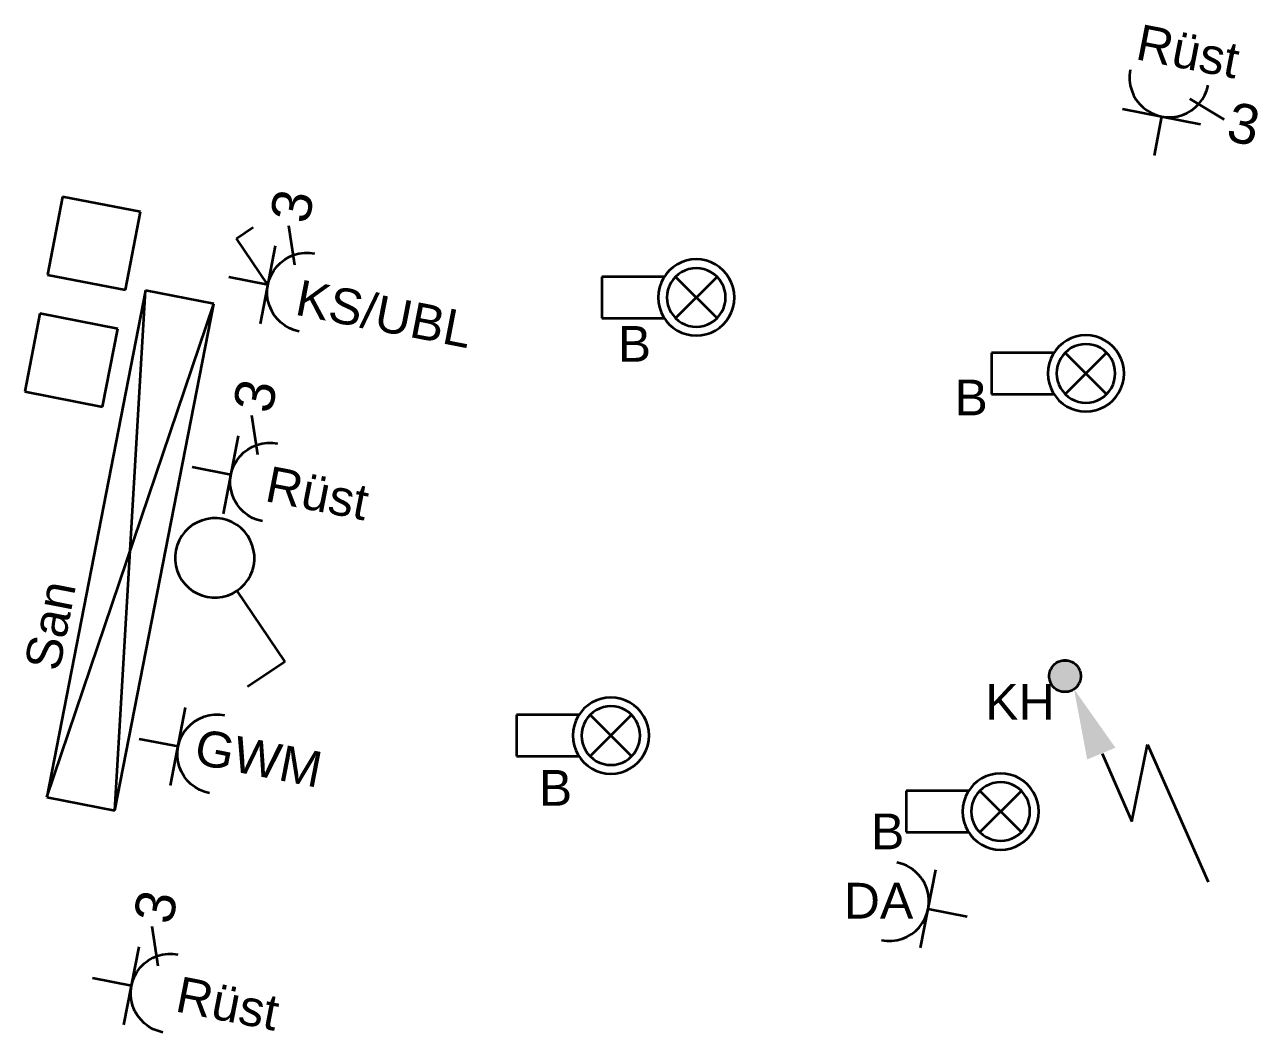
# Model space of a CAD drawing. Extents: x 800 to 1481, y 55 to 490.
# Drawn here: x 1351.19 to 1382.26, y 256.43 to 281.8 of the extents above; entities that cross this region are included whole.
import ezdxf

# ---------------------------------------------------------------- set-up
doc = ezdxf.new("R2010")
doc.units = 0
doc.layers.get('0').update_dxf_attribs({"lineweight": 18})
for name, color, linetype, lineweight, true_color in [('E_Kraft', 1, 'Continuous', 35, 0xff0000), ('E_Licht', 7, 'Continuous', 35, 0x0080ff), ('E_Starkstrom', 1, 'Continuous', 35, 0xff0000), ('E_Verteilung_HLKS', 5, 'Continuous', 35, 0x0000ff)]:
    doc.layers.add(name, color=color, linetype=linetype, lineweight=lineweight, true_color=true_color)
doc.styles.get("Standard").update_dxf_attribs({"font": 'arial.ttf'})

# ---------------------------------------------------------------- blocks, each defined once
blk = doc.blocks.new('Abzweigdose quadratisch (multi) UP-A0Q9B2UJAY', base_point=(1351.189, 272.177))
at = {"color": 0, "lineweight": -2}
for p, q in [((1351.572, 274.523), (1351.189, 272.56)), ((1353.535, 274.14), (1351.572, 274.523)), ((1353.152, 272.177), (1353.535, 274.14)), ((1351.189, 272.56), (1353.152, 272.177))]:
    blk.add_line(p, q, dxfattribs=at)
blk = doc.blocks.new('Abzweigdose quadratisch (multi) UP-A0Q9B2ULAY', base_point=(1351.763, 275.122))
at = {"color": 0, "lineweight": -2}
for p, q in [((1352.145, 277.468), (1351.763, 275.504)), ((1354.108, 277.085), (1352.145, 277.468)), ((1353.726, 275.122), (1354.108, 277.085)), ((1351.763, 275.504), (1353.726, 275.122))]:
    blk.add_line(p, q, dxfattribs=at)
blk = doc.blocks.new('Elektroanschluss-A0Q9B2UNAY', base_point=(1376.995, 260.218))
at = {"color": 0, "linetype": 'ByBlock', "lineweight": -2, "ltscale": 0.35}
for p, q in [((1377.092, 265.657), (1377.129, 265.695)), ((1377.129, 265.695), (1377.17, 265.727)), ((1377.17, 265.727), (1377.216, 265.753)), ((1377.216, 265.753), (1377.264, 265.773)), ((1377.264, 265.773), (1377.314, 265.787)), ((1377.314, 265.787), (1377.366, 265.794)), ((1377.366, 265.794), (1377.419, 265.794)), ((1377.419, 265.794), (1377.47, 265.787)), ((1377.47, 265.787), (1377.521, 265.774)), ((1377.521, 265.774), (1377.569, 265.754)), ((1377.569, 265.754), (1377.615, 265.728)), ((1377.615, 265.728), (1377.656, 265.697)), ((1377.656, 265.697), (1377.694, 265.66)), ((1376.995, 265.419), (1377.001, 265.471)), ((1376.995, 265.367), (1376.995, 265.419)), ((1377.001, 265.471), (1377.015, 265.522)), ((1377.015, 265.522), (1377.034, 265.57)), ((1377.034, 265.57), (1377.06, 265.616)), ((1377.06, 265.616), (1377.092, 265.657)), ((1377.694, 265.66), (1377.726, 265.618)), ((1377.726, 265.618), (1377.752, 265.573)), ((1377.752, 265.573), (1377.772, 265.525)), ((1377.772, 265.525), (1377.786, 265.474)), ((1377.786, 265.474), (1377.793, 265.423)), ((1377.793, 265.423), (1377.793, 265.37)), ((1377.002, 265.315), (1376.995, 265.367)), ((1377.016, 265.265), (1377.002, 265.315)), ((1377.036, 265.217), (1377.016, 265.265)), ((1377.062, 265.171), (1377.036, 265.217)), ((1377.094, 265.13), (1377.062, 265.171)), ((1377.131, 265.093), (1377.094, 265.13)), ((1377.173, 265.061), (1377.131, 265.093)), ((1377.617, 265.063), (1377.572, 265.037)), ((1377.659, 265.095), (1377.617, 265.063)), ((1377.696, 265.132), (1377.659, 265.095)), ((1377.727, 265.174), (1377.696, 265.132)), ((1377.753, 265.219), (1377.727, 265.174)), ((1377.773, 265.268), (1377.753, 265.219)), ((1377.787, 265.318), (1377.773, 265.268)), ((1377.793, 265.37), (1377.787, 265.318)), ((1377.218, 265.035), (1377.173, 265.061)), ((1377.267, 265.016), (1377.218, 265.035)), ((1377.317, 265.002), (1377.267, 265.016)), ((1377.369, 264.996), (1377.317, 265.002)), ((1377.422, 264.996), (1377.369, 264.996)), ((1377.474, 265.003), (1377.422, 264.996)), ((1377.524, 265.017), (1377.474, 265.003)), ((1377.572, 265.037), (1377.524, 265.017)), ((1379.081, 261.738), (1379.472, 263.675)), ((1379.472, 263.675), (1380.999, 260.218)), ((1378.327, 263.444), (1379.081, 261.738))]:
    blk.add_line(p, q, dxfattribs=at)
for points in [[(1377.691, 265.657), (1377.092, 265.657), (1377.656, 265.697)], [(1377.092, 265.657), (1377.656, 265.697), (1377.137, 265.697)], [(1377.656, 265.697), (1377.137, 265.697), (1377.611, 265.727)], [(1377.137, 265.697), (1377.611, 265.727), (1377.17, 265.727)], [(1377.611, 265.727), (1377.17, 265.727), (1377.569, 265.754)], [(1377.17, 265.727), (1377.569, 265.754), (1377.226, 265.754)], [(1377.569, 265.754), (1377.226, 265.754), (1377.513, 265.773)], [(1377.226, 265.754), (1377.513, 265.773), (1377.264, 265.773)], [(1377.513, 265.773), (1377.264, 265.773), (1377.47, 265.787)], [(1377.264, 265.773), (1377.47, 265.787), (1377.335, 265.787)], [(1377.47, 265.787), (1377.335, 265.787), (1377.366, 265.794)], [(1377.79, 265.367), (1376.995, 265.367), (1377.793, 265.423)], [(1376.995, 265.367), (1377.793, 265.423), (1376.998, 265.423)], [(1377.793, 265.423), (1376.998, 265.423), (1377.783, 265.471)], [(1376.998, 265.423), (1377.783, 265.471), (1377.001, 265.471)], [(1377.783, 265.471), (1377.001, 265.471), (1377.772, 265.525)], [(1377.001, 265.471), (1377.772, 265.525), (1377.019, 265.525)], [(1377.772, 265.525), (1377.019, 265.525), (1377.75, 265.57)], [(1377.019, 265.525), (1377.75, 265.57), (1377.034, 265.57)], [(1377.75, 265.57), (1377.034, 265.57), (1377.726, 265.618)], [(1377.034, 265.57), (1377.726, 265.618), (1377.066, 265.618)], [(1377.726, 265.618), (1377.066, 265.618), (1377.691, 265.657)], [(1377.066, 265.618), (1377.691, 265.657), (1377.092, 265.657)], [(1377.005, 265.318), (1377.79, 265.367), (1376.995, 265.367)], [(1377.787, 265.318), (1377.005, 265.318), (1377.79, 265.367)], [(1377.016, 265.265), (1377.787, 265.318), (1377.005, 265.318)], [(1377.769, 265.265), (1377.016, 265.265), (1377.787, 265.318)], [(1377.038, 265.219), (1377.769, 265.265), (1377.016, 265.265)], [(1377.753, 265.219), (1377.038, 265.219), (1377.769, 265.265)], [(1377.062, 265.171), (1377.753, 265.219), (1377.038, 265.219)], [(1377.722, 265.171), (1377.062, 265.171), (1377.753, 265.219)], [(1377.097, 265.132), (1377.722, 265.171), (1377.062, 265.171)], [(1377.696, 265.132), (1377.097, 265.132), (1377.722, 265.171)], [(1377.131, 265.093), (1377.696, 265.132), (1377.097, 265.132)], [(1377.651, 265.093), (1377.131, 265.093), (1377.696, 265.132)], [(1377.177, 265.063), (1377.651, 265.093), (1377.131, 265.093)], [(1377.617, 265.063), (1377.177, 265.063), (1377.651, 265.093)], [(1377.218, 265.035), (1377.617, 265.063), (1377.177, 265.063)], [(1377.562, 265.035), (1377.218, 265.035), (1377.617, 265.063)], [(1378.664, 263.592), (1377.898, 263.592), (1377.62, 265.07)], [(1377.275, 265.017), (1377.562, 265.035), (1377.218, 265.035)], [(1377.524, 265.017), (1377.275, 265.017), (1377.562, 265.035)], [(1377.317, 265.002), (1377.524, 265.017), (1377.275, 265.017)], [(1377.453, 265.002), (1377.317, 265.002), (1377.524, 265.017)], [(1377.422, 264.996), (1377.453, 265.002), (1377.317, 265.002)], [(1377.953, 263.299), (1378.664, 263.592), (1377.898, 263.592)]]:
    blk.add_solid(points, dxfattribs=at)
blk = doc.blocks.new('Bauteilbeschriftung-A0Q9B2UPAY', base_point=(1375.385, 264.295))
at = {"color": 0, "linetype": 'ByBlock', "lineweight": -2, "ltscale": 0.35, "insert": (1375.385, 265.195), "char_height": 0.9, "attachment_point": 1}
blk.add_mtext('{\\fArial;KH}', dxfattribs=at)
blk = doc.blocks.new('UV-A0Q9B445AY', base_point=(1351.746, 262.009))
at = {"color": 0, "lineweight": -2}
for p, q in [((1354.233, 275.104), (1351.746, 262.344)), ((1353.464, 262.009), (1354.233, 275.104)), ((1355.95, 274.769), (1354.233, 275.104)), ((1351.746, 262.344), (1355.95, 274.769)), ((1353.464, 262.009), (1355.95, 274.769)), ((1351.746, 262.344), (1353.464, 262.009))]:
    blk.add_line(p, q, dxfattribs=at)
blk = doc.blocks.new('Bauteilbeschriftung-A0Q9B447AY', base_point=(1351.175, 265.487))
at = {"color": 0, "linetype": 'ByBlock', "lineweight": -2, "ltscale": 0.35, "insert": (1351.175, 265.659), "char_height": 0.9, "attachment_point": 1, "rotation": 78.9744}
blk.add_mtext('{\\fArial;San}', dxfattribs=at)
blk = doc.blocks.new('Steckdose T13_ UP_ 3-fach_ geschaltet-A0Q9B449AY', base_point=(1356.335, 274.074))
at = {"color": 0, "linetype": 'ByBlock', "lineweight": -2, "ltscale": 0.35}
for p, q in [((1356.526, 276.419), (1356.943, 276.699)), ((1357.993, 275.744), (1357.842, 276.735)), ((1357.317, 275.246), (1356.526, 276.419)), ((1357.126, 274.265), (1357.508, 276.228)), ((1357.74, 275.884), (1357.853, 275.95)), ((1357.853, 275.95), (1357.973, 276.001)), ((1357.973, 276.001), (1358.099, 276.035)), ((1358.099, 276.035), (1358.229, 276.053)), ((1358.229, 276.053), (1358.36, 276.053)), ((1358.36, 276.053), (1358.49, 276.037)), ((1357.465, 275.607), (1357.544, 275.711)), ((1357.544, 275.711), (1357.636, 275.804)), ((1357.636, 275.804), (1357.74, 275.884)), ((1357.317, 275.246), (1356.335, 275.438)), ((1357.317, 275.246), (1357.35, 275.373)), ((1357.35, 275.373), (1357.4, 275.494)), ((1357.4, 275.494), (1357.465, 275.607)), ((1357.3, 275.117), (1357.317, 275.246)), ((1357.301, 274.986), (1357.3, 275.117)), ((1357.318, 274.856), (1357.301, 274.986)), ((1357.353, 274.73), (1357.318, 274.856)), ((1357.403, 274.609), (1357.353, 274.73)), ((1357.469, 274.496), (1357.403, 274.609)), ((1357.549, 274.393), (1357.469, 274.496)), ((1357.642, 274.301), (1357.549, 274.393)), ((1357.746, 274.221), (1357.642, 274.301)), ((1357.86, 274.156), (1357.746, 274.221)), ((1357.981, 274.107), (1357.86, 274.156)), ((1358.107, 274.074), (1357.981, 274.107))]:
    blk.add_line(p, q, dxfattribs=at)
at = {"color": 0, "linetype": 'ByBlock', "lineweight": -2, "ltscale": 0.35, "insert": (1357.356, 276.949), "char_height": 1, "attachment_point": 1, "rotation": 78.9744}
blk.add_mtext('{\\fArial;3}', dxfattribs=at)
blk = doc.blocks.new('Bauteilbeschriftung-A0Q9B44BAY', base_point=(1357.966, 273.674))
at = {"color": 0, "linetype": 'ByBlock', "lineweight": -2, "ltscale": 0.35, "insert": (1358.138, 275.387), "char_height": 0.9, "attachment_point": 1, "rotation": 348.9744}
blk.add_mtext('{\\fArial;KS/UBL}', dxfattribs=at)
blk = doc.blocks.new('Steckdose T13_ UP-A0Q9B44DAY', base_point=(1354.07, 262.448))
at = {"color": 0, "linetype": 'ByBlock', "lineweight": -2, "ltscale": 0.35}
for p, q in [((1354.86, 262.639), (1355.243, 264.602)), ((1355.279, 264.086), (1355.371, 264.179)), ((1355.371, 264.179), (1355.474, 264.259)), ((1355.474, 264.259), (1355.587, 264.324)), ((1355.587, 264.324), (1355.708, 264.375)), ((1355.708, 264.375), (1355.834, 264.409)), ((1355.834, 264.409), (1355.964, 264.427)), ((1355.964, 264.427), (1356.095, 264.427)), ((1356.095, 264.427), (1356.224, 264.411)), ((1355.085, 263.747), (1355.135, 263.868)), ((1355.135, 263.868), (1355.199, 263.982)), ((1355.199, 263.982), (1355.279, 264.086)), ((1355.052, 263.621), (1354.07, 263.812)), ((1355.035, 263.491), (1355.052, 263.621)), ((1355.052, 263.621), (1355.085, 263.747)), ((1355.036, 263.36), (1355.035, 263.491)), ((1355.053, 263.23), (1355.036, 263.36)), ((1355.087, 263.104), (1355.053, 263.23)), ((1355.138, 262.983), (1355.087, 263.104)), ((1355.204, 262.87), (1355.138, 262.983)), ((1355.284, 262.767), (1355.204, 262.87)), ((1355.377, 262.675), (1355.284, 262.767)), ((1355.481, 262.596), (1355.377, 262.675)), ((1355.594, 262.531), (1355.481, 262.596)), ((1355.715, 262.481), (1355.594, 262.531)), ((1355.842, 262.448), (1355.715, 262.481))]:
    blk.add_line(p, q, dxfattribs=at)
blk = doc.blocks.new('Bauteilbeschriftung-A0Q9B44FAY', base_point=(1355.42, 262.614))
at = {"color": 0, "linetype": 'ByBlock', "lineweight": -2, "ltscale": 0.35, "insert": (1355.592, 264.081), "char_height": 0.9, "attachment_point": 1, "rotation": 348.9744}
blk.add_mtext('{\\fArial;GWM}', dxfattribs=at)
blk = doc.blocks.new('Steckdose T13_ UP_ 3-fach-A0Q9B44HAY', base_point=(1352.897, 256.426))
at = {"color": 0, "linetype": 'ByBlock', "lineweight": -2, "ltscale": 0.35}
for p, q in [((1354.555, 258.096), (1354.403, 259.088)), ((1353.687, 256.618), (1354.07, 258.581)), ((1354.198, 258.157), (1354.301, 258.237)), ((1354.301, 258.237), (1354.414, 258.303)), ((1354.414, 258.303), (1354.535, 258.354)), ((1354.535, 258.354), (1354.661, 258.388)), ((1354.661, 258.388), (1354.791, 258.406)), ((1354.791, 258.406), (1354.921, 258.406)), ((1354.921, 258.406), (1355.051, 258.39)), ((1353.961, 257.847), (1354.026, 257.96)), ((1354.026, 257.96), (1354.105, 258.064)), ((1354.105, 258.064), (1354.198, 258.157)), ((1353.878, 257.599), (1352.897, 257.791)), ((1353.878, 257.599), (1353.912, 257.726)), ((1353.912, 257.726), (1353.961, 257.847)), ((1353.862, 257.47), (1353.878, 257.599)), ((1353.862, 257.339), (1353.862, 257.47)), ((1353.88, 257.209), (1353.862, 257.339)), ((1353.914, 257.083), (1353.88, 257.209)), ((1353.965, 256.962), (1353.914, 257.083)), ((1354.031, 256.849), (1353.965, 256.962)), ((1354.111, 256.746), (1354.031, 256.849)), ((1354.203, 256.654), (1354.111, 256.746)), ((1354.308, 256.574), (1354.203, 256.654)), ((1354.421, 256.509), (1354.308, 256.574)), ((1354.542, 256.46), (1354.421, 256.509)), ((1354.669, 256.426), (1354.542, 256.46))]:
    blk.add_line(p, q, dxfattribs=at)
at = {"color": 0, "linetype": 'ByBlock', "lineweight": -2, "ltscale": 0.35, "insert": (1353.918, 259.302), "char_height": 1, "attachment_point": 1, "rotation": 78.9744}
blk.add_mtext('{\\fArial;3}', dxfattribs=at)
blk = doc.blocks.new('Bauteilbeschriftung-A0Q9B44JAY', base_point=(1354.948, 256.486))
at = {"color": 0, "linetype": 'ByBlock', "lineweight": -2, "ltscale": 0.35, "insert": (1355.121, 257.843), "char_height": 0.9, "attachment_point": 1, "rotation": 348.9744}
blk.add_mtext('{\\fArial;Rüst}', dxfattribs=at)
blk = doc.blocks.new('Steckdose T13_ UP_ 3-fach-A0Q9B44LAY', base_point=(1355.404, 269.294))
at = {"color": 0, "linetype": 'ByBlock', "lineweight": -2, "ltscale": 0.35}
for p, q in [((1357.062, 270.964), (1356.91, 271.955)), ((1356.194, 269.485), (1356.577, 271.448)), ((1356.613, 270.932), (1356.705, 271.025)), ((1356.705, 271.025), (1356.808, 271.105)), ((1356.808, 271.105), (1356.921, 271.17)), ((1356.921, 271.17), (1357.042, 271.221)), ((1357.042, 271.221), (1357.168, 271.255)), ((1357.168, 271.255), (1357.298, 271.273)), ((1357.298, 271.273), (1357.429, 271.273)), ((1357.429, 271.273), (1357.558, 271.257)), ((1356.385, 270.467), (1355.404, 270.658)), ((1356.419, 270.593), (1356.468, 270.714)), ((1356.468, 270.714), (1356.533, 270.828)), ((1356.533, 270.828), (1356.613, 270.932)), ((1356.369, 270.337), (1356.385, 270.467)), ((1356.385, 270.467), (1356.419, 270.593)), ((1356.369, 270.206), (1356.369, 270.337)), ((1356.387, 270.076), (1356.369, 270.206)), ((1356.421, 269.95), (1356.387, 270.076)), ((1356.472, 269.83), (1356.421, 269.95)), ((1356.538, 269.716), (1356.472, 269.83)), ((1356.618, 269.613), (1356.538, 269.716)), ((1356.711, 269.521), (1356.618, 269.613)), ((1356.815, 269.442), (1356.711, 269.521)), ((1356.928, 269.377), (1356.815, 269.442)), ((1357.049, 269.327), (1356.928, 269.377)), ((1357.176, 269.294), (1357.049, 269.327))]:
    blk.add_line(p, q, dxfattribs=at)
at = {"color": 0, "linetype": 'ByBlock', "lineweight": -2, "ltscale": 0.35, "insert": (1356.425, 272.169), "char_height": 1, "attachment_point": 1, "rotation": 78.9744}
blk.add_mtext('{\\fArial;3}', dxfattribs=at)
blk = doc.blocks.new('Bauteilbeschriftung-A0Q9B44NAY', base_point=(1357.208, 269.336))
at = {"color": 0, "linetype": 'ByBlock', "lineweight": -2, "ltscale": 0.35, "insert": (1357.38, 270.693), "char_height": 0.9, "attachment_point": 1, "rotation": 348.9744}
blk.add_mtext('{\\fArial;Rüst}', dxfattribs=at)
blk = doc.blocks.new('Schalter_ Schema 0_ UP-A0Q9B44PAY', base_point=(1354.979, 265.129))
at = {"color": 0, "linetype": 'ByBlock', "lineweight": -2, "ltscale": 0.35}
for p, q in [((1355.315, 269.122), (1355.223, 269.029)), ((1355.419, 269.202), (1355.315, 269.122)), ((1355.532, 269.267), (1355.419, 269.202)), ((1355.652, 269.318), (1355.532, 269.267)), ((1355.778, 269.352), (1355.652, 269.318)), ((1355.908, 269.37), (1355.778, 269.352)), ((1356.039, 269.37), (1355.908, 269.37)), ((1356.169, 269.354), (1356.039, 269.37)), ((1356.295, 269.32), (1356.169, 269.354)), ((1356.416, 269.271), (1356.295, 269.32)), ((1356.53, 269.206), (1356.416, 269.271)), ((1356.634, 269.127), (1356.53, 269.206)), ((1356.727, 269.035), (1356.634, 269.127)), ((1355.079, 268.811), (1355.029, 268.69)), ((1355.144, 268.925), (1355.079, 268.811)), ((1355.223, 269.029), (1355.144, 268.925)), ((1356.807, 268.931), (1356.727, 269.035)), ((1356.873, 268.818), (1356.807, 268.931)), ((1356.923, 268.697), (1356.873, 268.818)), ((1354.996, 268.564), (1354.979, 268.434)), ((1355.029, 268.69), (1354.996, 268.564)), ((1356.957, 268.571), (1356.923, 268.697)), ((1356.975, 268.442), (1356.957, 268.571)), ((1354.979, 268.434), (1354.98, 268.303)), ((1354.98, 268.303), (1354.997, 268.173)), ((1354.997, 268.173), (1355.032, 268.047)), ((1356.926, 268.055), (1356.959, 268.181)), ((1356.959, 268.181), (1356.976, 268.311)), ((1356.976, 268.311), (1356.975, 268.442)), ((1355.032, 268.047), (1355.082, 267.927)), ((1355.082, 267.927), (1355.148, 267.813)), ((1356.811, 267.82), (1356.876, 267.934)), ((1356.876, 267.934), (1356.926, 268.055)), ((1355.148, 267.813), (1355.228, 267.71)), ((1355.228, 267.71), (1355.321, 267.618)), ((1355.321, 267.618), (1355.425, 267.539)), ((1356.536, 267.543), (1356.64, 267.623)), ((1356.64, 267.623), (1356.732, 267.716)), ((1356.732, 267.716), (1356.811, 267.82)), ((1355.425, 267.539), (1355.539, 267.474)), ((1355.539, 267.474), (1355.66, 267.424)), ((1355.66, 267.424), (1355.786, 267.391)), ((1355.786, 267.391), (1355.916, 267.374)), ((1355.916, 267.374), (1356.047, 267.375)), ((1356.047, 267.375), (1356.176, 267.392)), ((1356.176, 267.392), (1356.303, 267.427)), ((1356.303, 267.427), (1356.423, 267.477)), ((1356.423, 267.477), (1356.536, 267.543)), ((1356.536, 267.543), (1357.739, 265.759)), ((1357.739, 265.759), (1356.803, 265.129))]:
    blk.add_line(p, q, dxfattribs=at)
blk = doc.blocks.new('Steckdose T13_ UP_ 3-fach-A0Q9B44RAY', base_point=(1378.845, 278.506))
at = {"color": 0, "linetype": 'ByBlock', "lineweight": -2, "ltscale": 0.35}
for p, q in [((1379.037, 280.661), (1379.02, 280.531)), ((1379.02, 280.531), (1379.021, 280.4)), ((1379.021, 280.4), (1379.038, 280.271)), ((1379.038, 280.271), (1379.073, 280.144)), ((1379.073, 280.144), (1379.123, 280.024)), ((1379.123, 280.024), (1379.189, 279.911)), ((1380.852, 279.917), (1380.917, 280.031)), ((1380.917, 280.031), (1380.966, 280.152)), ((1380.966, 280.152), (1381, 280.278)), ((1378.845, 279.679), (1380.809, 279.297)), ((1379.189, 279.911), (1379.269, 279.807)), ((1379.269, 279.807), (1379.362, 279.715)), ((1379.362, 279.715), (1379.466, 279.636)), ((1380.542, 279.928), (1381.404, 279.415)), ((1380.577, 279.64), (1380.681, 279.72)), ((1380.681, 279.72), (1380.773, 279.813)), ((1380.773, 279.813), (1380.852, 279.917)), ((1379.466, 279.636), (1379.579, 279.571)), ((1379.579, 279.571), (1379.7, 279.521)), ((1379.827, 279.488), (1379.636, 278.506)), ((1379.7, 279.521), (1379.827, 279.488)), ((1379.827, 279.488), (1379.957, 279.471)), ((1379.957, 279.471), (1380.088, 279.472)), ((1380.088, 279.472), (1380.217, 279.49)), ((1380.217, 279.49), (1380.343, 279.524)), ((1380.343, 279.524), (1380.464, 279.574)), ((1380.464, 279.574), (1380.577, 279.64))]:
    blk.add_line(p, q, dxfattribs=at)
at = {"color": 0, "linetype": 'ByBlock', "lineweight": -2, "ltscale": 0.35, "insert": (1381.611, 279.867), "char_height": 1, "attachment_point": 1, "rotation": 348.9744}
blk.add_mtext('{\\fArial;3}', dxfattribs=at)
blk = doc.blocks.new('Bauteilbeschriftung-A0Q9B44TAY', base_point=(1379.139, 280.462))
at = {"color": 0, "linetype": 'ByBlock', "lineweight": -2, "ltscale": 0.35, "insert": (1379.311, 281.819), "char_height": 0.9, "attachment_point": 1, "rotation": 348.9744}
blk.add_mtext('{\\fArial;Rüst}', dxfattribs=at)
blk = doc.blocks.new('Steckdose T13_ UP-A0Q9B44VAY', base_point=(1372.773, 258.552))
at = {"color": 0, "linetype": 'ByBlock', "lineweight": -2, "ltscale": 0.35}
for p, q in [((1373.282, 260.673), (1373.155, 260.706)), ((1373.403, 260.623), (1373.282, 260.673)), ((1373.516, 260.558), (1373.403, 260.623)), ((1373.62, 260.479), (1373.516, 260.558)), ((1373.713, 260.387), (1373.62, 260.479)), ((1373.754, 258.552), (1374.137, 260.515)), ((1373.793, 260.283), (1373.713, 260.387)), ((1373.859, 260.17), (1373.793, 260.283)), ((1373.91, 260.05), (1373.859, 260.17)), ((1373.944, 259.923), (1373.91, 260.05)), ((1373.961, 259.794), (1373.944, 259.923)), ((1373.962, 259.663), (1373.961, 259.794)), ((1373.912, 259.407), (1373.945, 259.533)), ((1373.945, 259.533), (1373.962, 259.663)), ((1373.945, 259.533), (1374.927, 259.342)), ((1373.718, 259.068), (1373.798, 259.172)), ((1373.798, 259.172), (1373.862, 259.286)), ((1373.862, 259.286), (1373.912, 259.407)), ((1373.41, 258.829), (1373.523, 258.895)), ((1373.523, 258.895), (1373.626, 258.975)), ((1373.626, 258.975), (1373.718, 259.068)), ((1372.773, 258.743), (1372.902, 258.726)), ((1372.902, 258.726), (1373.033, 258.727)), ((1373.033, 258.727), (1373.163, 258.744)), ((1373.163, 258.744), (1373.289, 258.779)), ((1373.289, 258.779), (1373.41, 258.829))]:
    blk.add_line(p, q, dxfattribs=at)
blk = doc.blocks.new('Bauteilbeschriftung-A0Q9B44XAY', base_point=(1371.824, 259.291))
at = {"color": 0, "linetype": 'ByBlock', "lineweight": -2, "ltscale": 0.35, "insert": (1371.824, 260.191), "char_height": 0.9, "attachment_point": 1}
blk.add_mtext('{\\fArial;DA}', dxfattribs=at)
blk = doc.blocks.new('LED-Deckenleuchte mit Trafotunnel-A0Q9B453AY', base_point=(1373.391, 261.025))
at = {"color": 0, "linetype": 'ByBlock', "lineweight": -2, "ltscale": 0.35}
for p, q in [((1375.523, 262.913), (1375.404, 262.873)), ((1375.646, 262.938), (1375.523, 262.913)), ((1375.771, 262.946), (1375.646, 262.938)), ((1375.897, 262.938), (1375.771, 262.946)), ((1376.02, 262.913), (1375.897, 262.938)), ((1376.139, 262.873), (1376.02, 262.913)), ((1375.092, 262.665), (1375.01, 262.57)), ((1375.187, 262.747), (1375.092, 262.665)), ((1375.291, 262.817), (1375.187, 262.747)), ((1375.404, 262.873), (1375.291, 262.817)), ((1375.402, 262.625), (1375.322, 262.571)), ((1375.489, 262.668), (1375.402, 262.625)), ((1375.58, 262.699), (1375.489, 262.668)), ((1375.675, 262.718), (1375.58, 262.699)), ((1375.771, 262.724), (1375.675, 262.718)), ((1375.868, 262.718), (1375.771, 262.724)), ((1375.962, 262.699), (1375.868, 262.718)), ((1376.054, 262.668), (1375.962, 262.699)), ((1376.141, 262.625), (1376.054, 262.668)), ((1376.251, 262.817), (1376.139, 262.873)), ((1376.221, 262.571), (1376.141, 262.625)), ((1376.356, 262.747), (1376.251, 262.817)), ((1376.45, 262.665), (1376.356, 262.747)), ((1376.533, 262.57), (1376.45, 262.665)), ((1374.965, 262.508), (1373.392, 262.508)), ((1373.392, 262.508), (1373.392, 261.463)), ((1374.884, 262.353), (1374.844, 262.234)), ((1374.94, 262.466), (1374.884, 262.353)), ((1375.01, 262.57), (1374.94, 262.466)), ((1375.089, 262.268), (1375.058, 262.177)), ((1375.132, 262.355), (1375.089, 262.268)), ((1375.185, 262.435), (1375.132, 262.355)), ((1375.249, 262.508), (1375.185, 262.435)), ((1375.322, 262.571), (1375.249, 262.508)), ((1375.249, 262.508), (1376.294, 261.463)), ((1375.249, 261.463), (1376.294, 262.508)), ((1376.294, 262.508), (1376.221, 262.571)), ((1376.357, 262.435), (1376.294, 262.508)), ((1376.411, 262.355), (1376.357, 262.435)), ((1376.454, 262.268), (1376.411, 262.355)), ((1376.485, 262.177), (1376.454, 262.268)), ((1376.603, 262.466), (1376.533, 262.57)), ((1376.658, 262.353), (1376.603, 262.466)), ((1376.699, 262.234), (1376.658, 262.353)), ((1374.819, 262.111), (1374.811, 261.986)), ((1374.811, 261.986), (1374.819, 261.86)), ((1374.844, 262.234), (1374.819, 262.111)), ((1375.039, 262.082), (1375.033, 261.986)), ((1375.033, 261.986), (1375.039, 261.889)), ((1375.058, 262.177), (1375.039, 262.082)), ((1376.504, 262.082), (1376.485, 262.177)), ((1376.51, 261.986), (1376.504, 262.082)), ((1376.504, 261.889), (1376.51, 261.986)), ((1376.723, 262.111), (1376.699, 262.234)), ((1376.732, 261.986), (1376.723, 262.111)), ((1376.723, 261.86), (1376.732, 261.986)), ((1374.819, 261.86), (1374.844, 261.737)), ((1374.844, 261.737), (1374.884, 261.618)), ((1375.039, 261.889), (1375.058, 261.794)), ((1375.058, 261.794), (1375.089, 261.703)), ((1375.089, 261.703), (1375.132, 261.616)), ((1376.411, 261.616), (1376.454, 261.703)), ((1376.454, 261.703), (1376.485, 261.794)), ((1376.485, 261.794), (1376.504, 261.889)), ((1376.658, 261.618), (1376.699, 261.737)), ((1376.699, 261.737), (1376.723, 261.86)), ((1373.392, 261.463), (1374.965, 261.463)), ((1374.884, 261.618), (1374.94, 261.505)), ((1374.94, 261.505), (1375.01, 261.401)), ((1375.01, 261.401), (1375.092, 261.307)), ((1375.132, 261.616), (1375.185, 261.536)), ((1375.185, 261.536), (1375.249, 261.463)), ((1375.249, 261.463), (1375.322, 261.4)), ((1375.322, 261.4), (1375.402, 261.346)), ((1375.402, 261.346), (1375.489, 261.303)), ((1376.054, 261.303), (1376.141, 261.346)), ((1376.141, 261.346), (1376.221, 261.4)), ((1376.221, 261.4), (1376.294, 261.463)), ((1376.294, 261.463), (1376.357, 261.536)), ((1376.357, 261.536), (1376.411, 261.616)), ((1376.45, 261.307), (1376.533, 261.401)), ((1376.533, 261.401), (1376.603, 261.505)), ((1376.603, 261.505), (1376.658, 261.618)), ((1375.092, 261.307), (1375.187, 261.224)), ((1375.187, 261.224), (1375.291, 261.154)), ((1375.291, 261.154), (1375.404, 261.098)), ((1375.404, 261.098), (1375.523, 261.058)), ((1375.489, 261.303), (1375.58, 261.272)), ((1375.523, 261.058), (1375.646, 261.034)), ((1375.58, 261.272), (1375.675, 261.253)), ((1375.646, 261.034), (1375.771, 261.025)), ((1375.675, 261.253), (1375.771, 261.247)), ((1375.771, 261.247), (1375.868, 261.253)), ((1375.771, 261.025), (1375.897, 261.034)), ((1375.868, 261.253), (1375.962, 261.272)), ((1375.897, 261.034), (1376.02, 261.058)), ((1375.962, 261.272), (1376.054, 261.303)), ((1376.02, 261.058), (1376.139, 261.098)), ((1376.139, 261.098), (1376.251, 261.154)), ((1376.251, 261.154), (1376.356, 261.224)), ((1376.356, 261.224), (1376.45, 261.307))]:
    blk.add_line(p, q, dxfattribs=at)
blk = doc.blocks.new('Bauteilbeschriftung-A0Q9B455AY', base_point=(1372.508, 261.035))
at = {"color": 0, "linetype": 'ByBlock', "lineweight": -2, "ltscale": 0.35, "insert": (1372.508, 261.935), "char_height": 0.9, "attachment_point": 1}
blk.add_mtext('{\\fArial;B}', dxfattribs=at)
blk = doc.blocks.new('LED-Deckenleuchte mit Trafotunnel-A0Q9B457AY', base_point=(1375.541, 272.058))
at = {"color": 0, "linetype": 'ByBlock', "lineweight": -2, "ltscale": 0.35}
for p, q in [((1377.336, 273.78), (1377.242, 273.697)), ((1377.441, 273.85), (1377.336, 273.78)), ((1377.553, 273.905), (1377.441, 273.85)), ((1377.672, 273.946), (1377.553, 273.905)), ((1377.796, 273.97), (1377.672, 273.946)), ((1377.921, 273.978), (1377.796, 273.97)), ((1378.046, 273.97), (1377.921, 273.978)), ((1378.169, 273.946), (1378.046, 273.97)), ((1378.288, 273.905), (1378.169, 273.946)), ((1378.401, 273.85), (1378.288, 273.905)), ((1378.506, 273.78), (1378.401, 273.85)), ((1378.6, 273.697), (1378.506, 273.78)), ((1377.115, 273.54), (1375.541, 273.54)), ((1375.541, 273.54), (1375.541, 272.496)), ((1377.089, 273.498), (1377.034, 273.386)), ((1377.159, 273.603), (1377.089, 273.498)), ((1377.242, 273.697), (1377.159, 273.603)), ((1377.335, 273.468), (1377.281, 273.387)), ((1377.399, 273.54), (1377.335, 273.468)), ((1377.471, 273.604), (1377.399, 273.54)), ((1377.399, 273.54), (1378.443, 272.496)), ((1377.399, 272.496), (1378.443, 273.54)), ((1377.552, 273.658), (1377.471, 273.604)), ((1377.638, 273.7), (1377.552, 273.658)), ((1377.73, 273.731), (1377.638, 273.7)), ((1377.825, 273.75), (1377.73, 273.731)), ((1377.921, 273.757), (1377.825, 273.75)), ((1378.017, 273.75), (1377.921, 273.757)), ((1378.112, 273.731), (1378.017, 273.75)), ((1378.204, 273.7), (1378.112, 273.731)), ((1378.29, 273.658), (1378.204, 273.7)), ((1378.371, 273.604), (1378.29, 273.658)), ((1378.443, 273.54), (1378.371, 273.604)), ((1378.507, 273.468), (1378.443, 273.54)), ((1378.561, 273.387), (1378.507, 273.468)), ((1378.683, 273.603), (1378.6, 273.697)), ((1378.753, 273.498), (1378.683, 273.603)), ((1378.808, 273.386), (1378.753, 273.498)), ((1376.969, 273.143), (1376.961, 273.018)), ((1376.993, 273.267), (1376.969, 273.143)), ((1377.034, 273.386), (1376.993, 273.267)), ((1377.208, 273.209), (1377.189, 273.114)), ((1377.239, 273.301), (1377.208, 273.209)), ((1377.281, 273.387), (1377.239, 273.301)), ((1378.603, 273.301), (1378.561, 273.387)), ((1378.634, 273.209), (1378.603, 273.301)), ((1378.653, 273.114), (1378.634, 273.209)), ((1378.848, 273.267), (1378.808, 273.386)), ((1378.873, 273.143), (1378.848, 273.267)), ((1378.881, 273.018), (1378.873, 273.143)), ((1376.961, 273.018), (1376.969, 272.893)), ((1376.969, 272.893), (1376.993, 272.77)), ((1377.189, 273.114), (1377.182, 273.018)), ((1377.182, 273.018), (1377.189, 272.922)), ((1377.189, 272.922), (1377.208, 272.827)), ((1378.634, 272.827), (1378.653, 272.922)), ((1378.659, 273.018), (1378.653, 273.114)), ((1378.653, 272.922), (1378.659, 273.018)), ((1378.848, 272.77), (1378.873, 272.893)), ((1378.873, 272.893), (1378.881, 273.018)), ((1376.993, 272.77), (1377.034, 272.651)), ((1377.034, 272.651), (1377.089, 272.538)), ((1377.089, 272.538), (1377.159, 272.434)), ((1377.208, 272.827), (1377.239, 272.735)), ((1377.239, 272.735), (1377.281, 272.649)), ((1377.281, 272.649), (1377.335, 272.569)), ((1377.335, 272.569), (1377.399, 272.496)), ((1378.443, 272.496), (1378.507, 272.569)), ((1378.507, 272.569), (1378.561, 272.649)), ((1378.561, 272.649), (1378.603, 272.735)), ((1378.603, 272.735), (1378.634, 272.827)), ((1378.683, 272.434), (1378.753, 272.538)), ((1378.753, 272.538), (1378.808, 272.651)), ((1378.808, 272.651), (1378.848, 272.77)), ((1375.541, 272.496), (1377.115, 272.496)), ((1377.159, 272.434), (1377.242, 272.339)), ((1377.242, 272.339), (1377.336, 272.256)), ((1377.336, 272.256), (1377.441, 272.186)), ((1377.399, 272.496), (1377.471, 272.432)), ((1377.471, 272.432), (1377.552, 272.379)), ((1377.552, 272.379), (1377.638, 272.336)), ((1377.638, 272.336), (1377.73, 272.305)), ((1377.73, 272.305), (1377.825, 272.286)), ((1377.825, 272.286), (1377.921, 272.28)), ((1377.921, 272.28), (1378.017, 272.286)), ((1378.017, 272.286), (1378.112, 272.305)), ((1378.112, 272.305), (1378.204, 272.336)), ((1378.204, 272.336), (1378.29, 272.379)), ((1378.29, 272.379), (1378.371, 272.432)), ((1378.371, 272.432), (1378.443, 272.496)), ((1378.401, 272.186), (1378.506, 272.256)), ((1378.506, 272.256), (1378.6, 272.339)), ((1378.6, 272.339), (1378.683, 272.434)), ((1377.441, 272.186), (1377.553, 272.131)), ((1377.553, 272.131), (1377.672, 272.091)), ((1377.672, 272.091), (1377.796, 272.066)), ((1377.796, 272.066), (1377.921, 272.058)), ((1377.921, 272.058), (1378.046, 272.066)), ((1378.046, 272.066), (1378.169, 272.091)), ((1378.169, 272.091), (1378.288, 272.131)), ((1378.288, 272.131), (1378.401, 272.186))]:
    blk.add_line(p, q, dxfattribs=at)
blk = doc.blocks.new('Bauteilbeschriftung-A0Q9B459AY', base_point=(1374.61, 271.962))
at = {"color": 0, "linetype": 'ByBlock', "lineweight": -2, "ltscale": 0.35, "insert": (1374.61, 272.862), "char_height": 0.9, "attachment_point": 1}
blk.add_mtext('{\\fArial;B}', dxfattribs=at)
blk = doc.blocks.new('LED-Deckenleuchte mit Trafotunnel-A0Q9B45BAY', base_point=(1365.726, 273.97))
at = {"color": 0, "linetype": 'ByBlock', "lineweight": -2, "ltscale": 0.35}
for p, q in [((1367.521, 275.692), (1367.427, 275.61)), ((1367.625, 275.762), (1367.521, 275.692)), ((1367.738, 275.818), (1367.625, 275.762)), ((1367.857, 275.858), (1367.738, 275.818)), ((1367.914, 275.644), (1367.823, 275.613)), ((1367.98, 275.883), (1367.857, 275.858)), ((1368.009, 275.663), (1367.914, 275.644)), ((1368.106, 275.891), (1367.98, 275.883)), ((1368.106, 275.669), (1368.009, 275.663)), ((1368.231, 275.883), (1368.106, 275.891)), ((1368.202, 275.663), (1368.106, 275.669)), ((1368.297, 275.644), (1368.202, 275.663)), ((1368.354, 275.858), (1368.231, 275.883)), ((1368.388, 275.613), (1368.297, 275.644)), ((1368.473, 275.818), (1368.354, 275.858)), ((1368.586, 275.762), (1368.473, 275.818)), ((1368.69, 275.692), (1368.586, 275.762)), ((1368.785, 275.61), (1368.69, 275.692)), ((1367.3, 275.453), (1365.726, 275.453)), ((1365.726, 275.453), (1365.726, 274.408)), ((1367.274, 275.411), (1367.218, 275.298)), ((1367.344, 275.515), (1367.274, 275.411)), ((1367.427, 275.61), (1367.344, 275.515)), ((1367.52, 275.38), (1367.466, 275.3)), ((1367.583, 275.453), (1367.52, 275.38)), ((1367.656, 275.517), (1367.583, 275.453)), ((1367.583, 275.453), (1368.628, 274.408)), ((1367.583, 274.408), (1368.628, 275.453)), ((1367.736, 275.57), (1367.656, 275.517)), ((1367.823, 275.613), (1367.736, 275.57)), ((1368.475, 275.57), (1368.388, 275.613)), ((1368.555, 275.517), (1368.475, 275.57)), ((1368.628, 275.453), (1368.555, 275.517)), ((1368.691, 275.38), (1368.628, 275.453)), ((1368.745, 275.3), (1368.691, 275.38)), ((1368.867, 275.515), (1368.785, 275.61)), ((1368.937, 275.411), (1368.867, 275.515)), ((1368.993, 275.298), (1368.937, 275.411)), ((1367.153, 275.056), (1367.145, 274.931)), ((1367.178, 275.179), (1367.153, 275.056)), ((1367.218, 275.298), (1367.178, 275.179)), ((1367.373, 275.027), (1367.367, 274.931)), ((1367.392, 275.122), (1367.373, 275.027)), ((1367.423, 275.213), (1367.392, 275.122)), ((1367.466, 275.3), (1367.423, 275.213)), ((1368.788, 275.213), (1368.745, 275.3)), ((1368.819, 275.122), (1368.788, 275.213)), ((1368.838, 275.027), (1368.819, 275.122)), ((1368.844, 274.931), (1368.838, 275.027)), ((1369.033, 275.179), (1368.993, 275.298)), ((1369.058, 275.056), (1369.033, 275.179)), ((1369.066, 274.931), (1369.058, 275.056)), ((1367.145, 274.931), (1367.153, 274.805)), ((1367.153, 274.805), (1367.178, 274.682)), ((1367.367, 274.931), (1367.373, 274.834)), ((1367.373, 274.834), (1367.392, 274.739)), ((1367.392, 274.739), (1367.423, 274.648)), ((1368.788, 274.648), (1368.819, 274.739)), ((1368.819, 274.739), (1368.838, 274.834)), ((1368.838, 274.834), (1368.844, 274.931)), ((1369.033, 274.682), (1369.058, 274.805)), ((1369.058, 274.805), (1369.066, 274.931)), ((1365.726, 274.408), (1367.3, 274.408)), ((1367.178, 274.682), (1367.218, 274.563)), ((1367.218, 274.563), (1367.274, 274.45)), ((1367.274, 274.45), (1367.344, 274.346)), ((1367.423, 274.648), (1367.466, 274.561)), ((1367.466, 274.561), (1367.52, 274.481)), ((1367.52, 274.481), (1367.583, 274.408)), ((1367.583, 274.408), (1367.656, 274.345)), ((1368.555, 274.345), (1368.628, 274.408)), ((1368.628, 274.408), (1368.691, 274.481)), ((1368.691, 274.481), (1368.745, 274.561)), ((1368.745, 274.561), (1368.788, 274.648)), ((1368.867, 274.346), (1368.937, 274.45)), ((1368.937, 274.45), (1368.993, 274.563)), ((1368.993, 274.563), (1369.033, 274.682)), ((1367.344, 274.346), (1367.427, 274.252)), ((1367.427, 274.252), (1367.521, 274.169)), ((1367.521, 274.169), (1367.625, 274.099)), ((1367.625, 274.099), (1367.738, 274.043)), ((1367.656, 274.345), (1367.736, 274.291)), ((1367.736, 274.291), (1367.823, 274.248)), ((1367.823, 274.248), (1367.914, 274.217)), ((1367.914, 274.217), (1368.009, 274.198)), ((1368.009, 274.198), (1368.106, 274.192)), ((1368.106, 274.192), (1368.202, 274.198)), ((1368.202, 274.198), (1368.297, 274.217)), ((1368.297, 274.217), (1368.388, 274.248)), ((1368.388, 274.248), (1368.475, 274.291)), ((1368.473, 274.043), (1368.586, 274.099)), ((1368.475, 274.291), (1368.555, 274.345)), ((1368.586, 274.099), (1368.69, 274.169)), ((1368.69, 274.169), (1368.785, 274.252)), ((1368.785, 274.252), (1368.867, 274.346)), ((1367.738, 274.043), (1367.857, 274.003)), ((1367.857, 274.003), (1367.98, 273.979)), ((1367.98, 273.979), (1368.106, 273.97)), ((1368.106, 273.97), (1368.231, 273.979)), ((1368.231, 273.979), (1368.354, 274.003)), ((1368.354, 274.003), (1368.473, 274.043))]:
    blk.add_line(p, q, dxfattribs=at)
blk = doc.blocks.new('Bauteilbeschriftung-A0Q9B45DAY', base_point=(1366.129, 273.312))
at = {"color": 0, "linetype": 'ByBlock', "lineweight": -2, "ltscale": 0.35, "insert": (1366.129, 274.212), "char_height": 0.9, "attachment_point": 1}
blk.add_mtext('{\\fArial;B}', dxfattribs=at)
blk = doc.blocks.new('LED-Deckenleuchte mit Trafotunnel-A0Q9B45FAY', base_point=(1363.576, 262.938))
at = {"color": 0, "linetype": 'ByBlock', "lineweight": -2, "ltscale": 0.35}
for p, q in [((1365.588, 264.785), (1365.476, 264.73)), ((1365.707, 264.826), (1365.588, 264.785)), ((1365.831, 264.85), (1365.707, 264.826)), ((1365.956, 264.858), (1365.831, 264.85)), ((1366.081, 264.85), (1365.956, 264.858)), ((1366.204, 264.826), (1366.081, 264.85)), ((1366.323, 264.785), (1366.204, 264.826)), ((1366.436, 264.73), (1366.323, 264.785)), ((1365.194, 264.483), (1365.124, 264.378)), ((1365.277, 264.577), (1365.194, 264.483)), ((1365.371, 264.66), (1365.277, 264.577)), ((1365.476, 264.73), (1365.371, 264.66)), ((1365.506, 264.484), (1365.434, 264.42)), ((1365.587, 264.538), (1365.506, 264.484)), ((1365.673, 264.58), (1365.587, 264.538)), ((1365.765, 264.611), (1365.673, 264.58)), ((1365.86, 264.63), (1365.765, 264.611)), ((1365.956, 264.637), (1365.86, 264.63)), ((1366.052, 264.63), (1365.956, 264.637)), ((1366.147, 264.611), (1366.052, 264.63)), ((1366.239, 264.58), (1366.147, 264.611)), ((1366.325, 264.538), (1366.239, 264.58)), ((1366.406, 264.484), (1366.325, 264.538)), ((1366.478, 264.42), (1366.406, 264.484)), ((1366.54, 264.66), (1366.436, 264.73)), ((1366.635, 264.577), (1366.54, 264.66)), ((1366.718, 264.483), (1366.635, 264.577)), ((1366.788, 264.378), (1366.718, 264.483)), ((1365.15, 264.42), (1363.576, 264.42)), ((1363.576, 264.42), (1363.576, 263.376)), ((1365.028, 264.147), (1365.004, 264.023)), ((1365.069, 264.266), (1365.028, 264.147)), ((1365.124, 264.378), (1365.069, 264.266)), ((1365.274, 264.181), (1365.243, 264.089)), ((1365.316, 264.267), (1365.274, 264.181)), ((1365.37, 264.348), (1365.316, 264.267)), ((1365.434, 264.42), (1365.37, 264.348)), ((1365.434, 264.42), (1366.478, 263.376)), ((1365.434, 263.376), (1366.478, 264.42)), ((1366.542, 264.348), (1366.478, 264.42)), ((1366.596, 264.267), (1366.542, 264.348)), ((1366.638, 264.181), (1366.596, 264.267)), ((1366.669, 264.089), (1366.638, 264.181)), ((1366.843, 264.266), (1366.788, 264.378)), ((1366.883, 264.147), (1366.843, 264.266)), ((1366.908, 264.023), (1366.883, 264.147)), ((1365.004, 264.023), (1364.996, 263.898)), ((1364.996, 263.898), (1365.004, 263.773)), ((1365.224, 263.994), (1365.217, 263.898)), ((1365.217, 263.898), (1365.224, 263.802)), ((1365.243, 264.089), (1365.224, 263.994)), ((1366.688, 263.994), (1366.669, 264.089)), ((1366.694, 263.898), (1366.688, 263.994)), ((1366.688, 263.802), (1366.694, 263.898)), ((1366.916, 263.898), (1366.908, 264.023)), ((1366.908, 263.773), (1366.916, 263.898)), ((1365.004, 263.773), (1365.028, 263.65)), ((1365.028, 263.65), (1365.069, 263.531)), ((1365.069, 263.531), (1365.124, 263.418)), ((1365.224, 263.802), (1365.243, 263.707)), ((1365.243, 263.707), (1365.274, 263.615)), ((1365.274, 263.615), (1365.316, 263.529)), ((1365.316, 263.529), (1365.37, 263.448)), ((1366.542, 263.448), (1366.596, 263.529)), ((1366.596, 263.529), (1366.638, 263.615)), ((1366.638, 263.615), (1366.669, 263.707)), ((1366.669, 263.707), (1366.688, 263.802)), ((1366.788, 263.418), (1366.843, 263.531)), ((1366.843, 263.531), (1366.883, 263.65)), ((1366.883, 263.65), (1366.908, 263.773)), ((1363.576, 263.376), (1365.15, 263.376)), ((1365.124, 263.418), (1365.194, 263.313)), ((1365.194, 263.313), (1365.277, 263.219)), ((1365.277, 263.219), (1365.371, 263.136)), ((1365.37, 263.448), (1365.434, 263.376)), ((1365.434, 263.376), (1365.506, 263.312)), ((1365.506, 263.312), (1365.587, 263.258)), ((1365.587, 263.258), (1365.673, 263.216)), ((1365.673, 263.216), (1365.765, 263.185)), ((1366.147, 263.185), (1366.239, 263.216)), ((1366.239, 263.216), (1366.325, 263.258)), ((1366.325, 263.258), (1366.406, 263.312)), ((1366.406, 263.312), (1366.478, 263.376)), ((1366.478, 263.376), (1366.542, 263.448)), ((1366.54, 263.136), (1366.635, 263.219)), ((1366.635, 263.219), (1366.718, 263.313)), ((1366.718, 263.313), (1366.788, 263.418)), ((1365.371, 263.136), (1365.476, 263.066)), ((1365.476, 263.066), (1365.588, 263.011)), ((1365.588, 263.011), (1365.707, 262.971)), ((1365.707, 262.971), (1365.831, 262.946)), ((1365.765, 263.185), (1365.86, 263.166)), ((1365.831, 262.946), (1365.956, 262.938)), ((1365.86, 263.166), (1365.956, 263.16)), ((1365.956, 263.16), (1366.052, 263.166)), ((1365.956, 262.938), (1366.081, 262.946)), ((1366.052, 263.166), (1366.147, 263.185)), ((1366.081, 262.946), (1366.204, 262.971)), ((1366.204, 262.971), (1366.323, 263.011)), ((1366.323, 263.011), (1366.436, 263.066)), ((1366.436, 263.066), (1366.54, 263.136))]:
    blk.add_line(p, q, dxfattribs=at)
blk = doc.blocks.new('Bauteilbeschriftung-A0Q9B45HAY', base_point=(1364.141, 262.132))
at = {"color": 0, "linetype": 'ByBlock', "lineweight": -2, "ltscale": 0.35, "insert": (1364.141, 263.032), "char_height": 0.9, "attachment_point": 1}
blk.add_mtext('{\\fArial;B}', dxfattribs=at)

msp = doc.modelspace()

# ---------------------------------------------------------------- block references
at = {"layer": 'E_Kraft', "ltscale": 0.35}
for name, p in [('Bauteilbeschriftung-A0Q9B44TAY', (1379.139, 280.462)), ('Steckdose T13_ UP_ 3-fach-A0Q9B44RAY', (1378.845, 278.506)), ('Steckdose T13_ UP_ 3-fach_ geschaltet-A0Q9B449AY', (1356.335, 274.074)), ('Bauteilbeschriftung-A0Q9B44BAY', (1357.966, 273.674)), ('Steckdose T13_ UP_ 3-fach-A0Q9B44LAY', (1355.404, 269.294)), ('Bauteilbeschriftung-A0Q9B44NAY', (1357.208, 269.336)), ('Schalter_ Schema 0_ UP-A0Q9B44PAY', (1354.979, 265.129)), ('Steckdose T13_ UP-A0Q9B44DAY', (1354.07, 262.448)), ('Bauteilbeschriftung-A0Q9B44FAY', (1355.42, 262.614)), ('Steckdose T13_ UP-A0Q9B44VAY', (1372.773, 258.552)), ('Bauteilbeschriftung-A0Q9B44XAY', (1371.824, 259.291)), ('Steckdose T13_ UP_ 3-fach-A0Q9B44HAY', (1352.897, 256.426)), ('Bauteilbeschriftung-A0Q9B44JAY', (1354.948, 256.486))]:
    msp.add_blockref(name, p, dxfattribs=at)
at = {"layer": 'E_Licht', "linetype": 'Continuous', "ltscale": 0.35}
for name, p in [('Abzweigdose quadratisch (multi) UP-A0Q9B2ULAY', (1351.763, 275.122)), ('Abzweigdose quadratisch (multi) UP-A0Q9B2UJAY', (1351.189, 272.177))]:
    msp.add_blockref(name, p, dxfattribs=at)
at = {"layer": 'E_Licht', "ltscale": 0.35}
for name, p in [('LED-Deckenleuchte mit Trafotunnel-A0Q9B45BAY', (1365.726, 273.97)), ('Bauteilbeschriftung-A0Q9B45DAY', (1366.129, 273.312)), ('LED-Deckenleuchte mit Trafotunnel-A0Q9B457AY', (1375.541, 272.058)), ('Bauteilbeschriftung-A0Q9B459AY', (1374.61, 271.962)), ('LED-Deckenleuchte mit Trafotunnel-A0Q9B45FAY', (1363.576, 262.938)), ('Bauteilbeschriftung-A0Q9B45HAY', (1364.141, 262.132)), ('LED-Deckenleuchte mit Trafotunnel-A0Q9B453AY', (1373.391, 261.025)), ('Bauteilbeschriftung-A0Q9B455AY', (1372.508, 261.035))]:
    msp.add_blockref(name, p, dxfattribs=at)
at = {"layer": 'E_Starkstrom', "ltscale": 0.35}
for name, p in [('Elektroanschluss-A0Q9B2UNAY', (1376.995, 260.218)), ('Bauteilbeschriftung-A0Q9B2UPAY', (1375.385, 264.295))]:
    msp.add_blockref(name, p, dxfattribs=at)
at = {"layer": 'E_Verteilung_HLKS', "linetype": 'Continuous', "ltscale": 0.35}
msp.add_blockref('UV-A0Q9B445AY', (1351.746, 262.009), dxfattribs=at)
at = {"layer": 'E_Verteilung_HLKS', "ltscale": 0.35}
msp.add_blockref('Bauteilbeschriftung-A0Q9B447AY', (1351.175, 265.487), dxfattribs=at)

doc.saveas('drawing.dxf')
